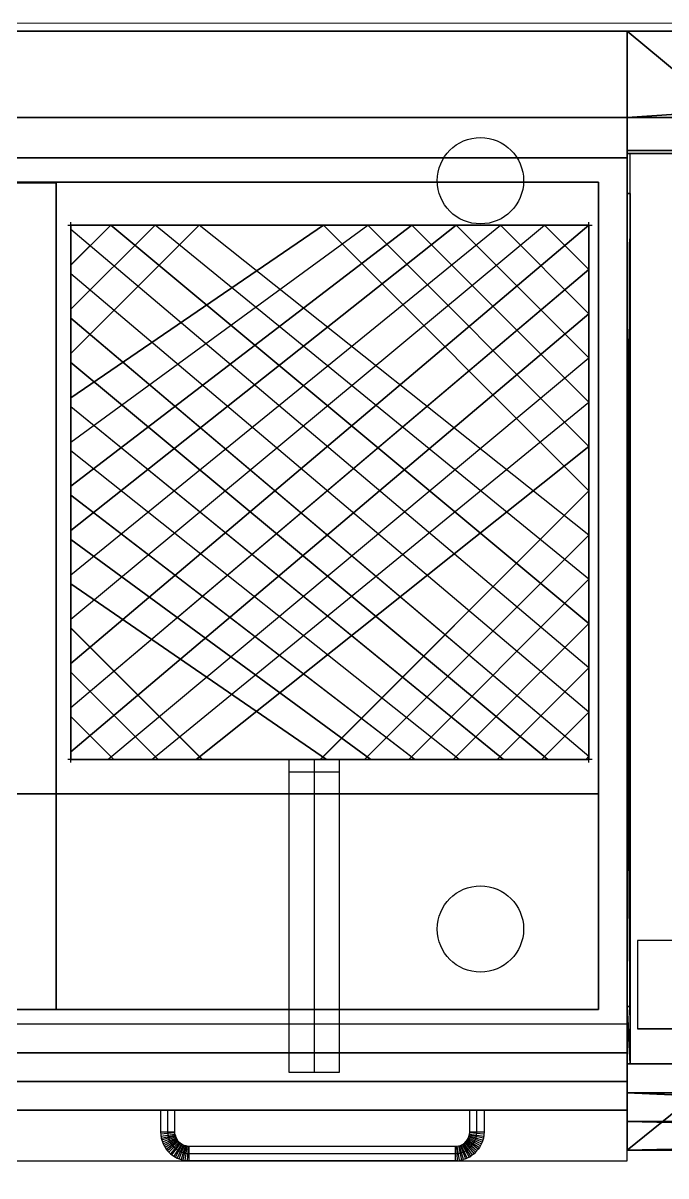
# Model space of a CAD drawing. Header units: millimetres. Extents: x -718 to 7948, y 6082 to 9415.
# Drawn here: x 5803.9 to 5844.1, y 7686.4 to 7758.5 of the extents above; entities that cross this region are included whole.
import ezdxf

# ---------------------------------------------------------------- set-up
doc = ezdxf.new("R2010")
doc.units = ezdxf.units.MM
doc.linetypes.add('DASHED', pattern=[19.05, 12.7, -6.35])
doc.layers.add('BYT_ALÇIPAN', color=20, linetype='Continuous', lineweight=13)
for name, color, linetype in [('BYT_SERAMİK', 200, 'Continuous'), ('dograma', 124, 'Continuous'), ('TARAMA', 252, 'Continuous'), ('ZZCAD_2D_FIG', 7, 'Continuous'), ('ZZCAD_3D_FIG', 7, 'Continuous'), ('ZZCAD_CONTOUR', 4, 'Continuous'), ('ZZCAD_VOLUME', 1, 'Continuous')]:
    doc.layers.add(name, color=color, linetype=linetype)
doc.layers.get('TARAMA').off()

# ---------------------------------------------------------------- blocks, each defined once
blk = doc.blocks.new('A$C20177BDF')
at = {"layer": 'ZZCAD_2D_FIG', "color": 0}
for p, q in [((0, 70.65), (80, 70.65)), ((80, 70.65), (80, 3.146)), ((80, 65.252), (0, 65.252)), ((0, 62.727), (80, 62.727)), ((78.201, 61.201), (1.799, 61.201)), ((35.598, 61.159), (44.275, 61.159)), ((44.275, 61.159), (44.275, 9.449)), ((78.201, 9.449), (78.201, 61.201)), ((45.005, 58.512), (77.801, 58.512)), ((45.198, 24.899), (45.198, 58.705)), ((77.608, 58.512), (45.198, 31.102)), ((66.534, 58.512), (45.198, 42.176)), ((50.46, 58.512), (45.198, 53.25)), ((69.299, 58.512), (45.198, 39.406)), ((53.225, 58.512), (45.198, 50.48)), ((45.198, 56.02), (47.69, 58.512)), ((45.198, 44.946), (63.764, 58.512)), ((45.198, 33.872), (74.838, 58.512)), ((60.994, 58.512), (45.198, 47.715)), ((45.198, 36.642), (72.068, 58.512)), ((47.69, 58.512), (77.608, 33.594)), ((77.608, 36.364), (50.46, 58.512)), ((77.608, 39.129), (53.225, 58.512)), ((77.608, 41.898), (60.994, 58.512)), ((63.764, 58.512), (77.608, 44.668)), ((77.608, 47.438), (66.534, 58.512)), ((77.608, 50.203), (69.299, 58.512)), ((72.068, 58.512), (77.608, 52.972)), ((74.838, 58.512), (77.608, 55.742)), ((77.608, 24.899), (77.608, 58.705)), ((77.608, 30.824), (45.198, 58.234)), ((77.608, 55.742), (45.198, 28.333)), ((77.608, 28.055), (45.198, 55.464)), ((77.608, 52.972), (45.198, 25.568)), ((45.198, 52.694), (77.608, 25.29)), ((45.198, 49.925), (75.031, 25.097)), ((47.497, 25.097), (77.608, 50.203)), ((45.198, 47.16), (72.261, 25.097)), ((50.267, 25.097), (77.608, 47.438)), ((69.492, 25.097), (45.198, 44.39)), ((77.608, 44.668), (53.032, 25.097)), ((60.801, 25.097), (77.608, 41.898)), ((45.198, 41.62), (66.727, 25.097)), ((63.571, 25.097), (77.608, 39.129)), ((45.198, 38.851), (63.957, 25.097)), ((45.198, 36.086), (61.187, 25.097)), ((66.341, 25.097), (77.608, 36.364)), ((53.418, 25.097), (45.198, 33.316)), ((77.608, 33.594), (69.105, 25.097)), ((45.198, 30.546), (50.653, 25.097)), ((71.875, 25.097), (77.608, 30.824)), ((45.198, 27.777), (47.883, 25.097)), ((74.645, 25.097), (77.608, 28.055)), ((77.608, 25.29), (77.414, 25.097)), ((77.801, 25.097), (45.005, 25.097)), ((58.852, 5.52), (58.852, 25.097)), ((61.984, 25.097), (61.984, 5.52)), ((58.852, 24.31), (61.984, 24.31)), ((44.275, 22.949), (62.337, 22.949)), ((65.464, 22.949), (78.201, 22.949)), ((62.337, 9.449), (17.833, 9.449)), ((78.201, 9.449), (65.464, 9.449)), ((17.833, 8.549), (62.337, 8.549)), ((65.469, 8.549), (80, 8.549)), ((61.984, 5.52), (58.852, 5.52)), ((80, 3.146), (0, 3.146)), ((50.796, 3.146), (50.796, 1.799)), ((51.696, 1.799), (51.696, 3.146)), ((70.146, 1.733), (70.146, 3.146)), ((71.046, 3.146), (71.046, 1.799)), ((50.796, 1.799), (50.839, 1.413)), ((50.796, 1.799), (51.696, 1.799)), ((51.701, 1.733), (50.801, 1.667)), ((50.815, 1.54), (51.706, 1.667)), ((50.839, 1.413), (51.715, 1.606)), ((51.734, 1.545), (50.872, 1.291)), ((51.753, 1.484), (50.91, 1.168)), ((51.706, 1.667), (51.696, 1.799)), ((51.706, 1.667), (51.734, 1.545)), ((51.875, 1.258), (51.734, 1.545)), ((51.776, 1.423), (51.753, 1.484)), ((70.066, 1.423), (70.146, 1.733)), ((70.933, 1.168), (70.09, 1.484)), ((70.109, 1.545), (70.975, 1.291)), ((71.008, 1.413), (70.128, 1.606)), ((70.137, 1.667), (71.027, 1.54)), ((70.146, 1.799), (71.046, 1.799)), ((71.041, 1.667), (70.146, 1.733)), ((71.046, 1.799), (71.008, 1.413)), ((50.839, 1.413), (50.961, 1.05)), ((50.961, 1.05), (51.776, 1.423)), ((50.961, 1.05), (51.154, 0.721)), ((51.805, 1.366), (51.018, 0.937)), ((51.837, 1.309), (51.084, 0.824)), ((51.154, 0.721), (51.875, 1.258)), ((51.918, 1.211), (51.235, 0.617)), ((51.324, 0.523), (51.96, 1.163)), ((52.007, 1.116), (51.418, 0.438)), ((51.517, 0.358), (52.059, 1.079)), ((52.111, 1.041), (51.626, 0.283)), ((51.734, 0.217), (52.167, 1.008)), ((51.776, 1.423), (51.805, 1.366)), ((51.805, 1.366), (51.837, 1.309)), ((52.224, 0.98), (51.847, 0.16)), ((51.96, 1.163), (51.875, 1.258)), ((52.007, 1.116), (51.96, 1.163)), ((51.969, 0.113), (52.28, 0.956)), ((52.111, 1.041), (52.007, 1.116)), ((52.341, 0.933), (52.092, 0.071)), ((52.167, 1.008), (52.111, 1.041)), ((52.224, 0.98), (52.167, 1.008)), ((52.214, 0.038), (52.407, 0.919)), ((52.28, 0.956), (52.224, 0.98)), ((52.341, 0.933), (52.28, 0.956)), ((52.407, 0.919), (52.341, 0.933)), ((52.341, 0.014), (52.469, 0.909)), ((52.469, 0.909), (52.407, 0.919)), ((52.469, 0.909), (52.535, 0.9)), ((52.535, 0.9), (52.469, 0)), ((52.535, 0.9), (69.313, 0.9)), ((52.596, 0), (52.596, 0.9)), ((69.247, 0.9), (69.247, 0)), ((69.313, 0.9), (69.374, 0.909)), ((69.313, 0.9), (69.374, 0)), ((69.374, 0.909), (69.44, 0.919)), ((69.506, 0.014), (69.374, 0.909)), ((69.44, 0.919), (69.501, 0.933)), ((69.44, 0.919), (69.628, 0.038)), ((69.501, 0.933), (69.624, 0.98)), ((69.756, 0.071), (69.501, 0.933)), ((69.562, 0.956), (69.878, 0.113)), ((69.624, 0.98), (69.68, 1.008)), ((69.996, 0.16), (69.624, 0.98)), ((69.68, 1.008), (69.732, 1.041)), ((69.68, 1.008), (70.109, 0.217)), ((69.732, 1.041), (69.788, 1.079)), ((70.222, 0.283), (69.732, 1.041)), ((69.788, 1.079), (69.836, 1.116)), ((70.325, 0.358), (69.788, 1.079)), ((69.836, 1.116), (69.93, 1.211)), ((69.836, 1.116), (70.424, 0.438)), ((70.519, 0.523), (69.883, 1.163)), ((69.93, 1.211), (69.967, 1.258)), ((69.93, 1.211), (70.608, 0.617)), ((69.967, 1.258), (70.066, 1.423)), ((70.688, 0.721), (69.967, 1.258)), ((70.005, 1.309), (70.764, 0.824)), ((70.829, 0.937), (70.038, 1.366)), ((70.066, 1.423), (70.886, 1.05)), ((70.764, 0.824), (70.688, 0.721)), ((70.933, 1.168), (70.764, 0.824)), ((71.008, 1.413), (70.933, 1.168)), ((51.154, 0.721), (51.235, 0.617)), ((51.235, 0.617), (51.324, 0.523)), ((51.324, 0.523), (51.418, 0.438)), ((51.418, 0.438), (51.517, 0.358)), ((51.517, 0.358), (51.626, 0.283)), ((51.626, 0.283), (51.734, 0.217)), ((51.734, 0.217), (51.847, 0.16)), ((51.847, 0.16), (51.969, 0.113)), ((51.969, 0.113), (52.092, 0.071)), ((52.092, 0.071), (52.214, 0.038)), ((52.214, 0.038), (52.341, 0.014)), ((52.469, 0), (52.341, 0.014)), ((69.374, 0), (69.506, 0.014)), ((69.628, 0.038), (69.506, 0.014)), ((69.628, 0.038), (69.756, 0.071)), ((69.878, 0.113), (69.756, 0.071)), ((69.878, 0.113), (69.996, 0.16)), ((70.109, 0.217), (69.996, 0.16)), ((70.109, 0.217), (70.222, 0.283)), ((70.325, 0.358), (70.222, 0.283)), ((70.424, 0.438), (70.325, 0.358)), ((70.519, 0.523), (70.424, 0.438)), ((70.688, 0.721), (70.519, 0.523)), ((69.374, 0), (52.469, 0))]:
    blk.add_line(p, q, dxfattribs=at)
at = {"layer": 'ZZCAD_3D_FIG', "color": 0}
for p, q in [((80, 4.95, 72.9), (80, 70.65, 72.9)), ((80, 62.725, 76.5), (0, 62.725, 76.5)), ((45.201, 25.096, 50.276), (45.201, 58.508, 50.276)), ((45.201, 58.508, 50.276), (77.606, 58.508, 50.276)), ((45.201, 31.103, 50.276), (77.606, 58.508, 50.276)), ((45.201, 33.872, 50.276), (74.837, 58.508, 50.276)), ((45.201, 36.64, 50.276), (72.069, 58.508, 50.276)), ((45.201, 39.408, 50.276), (69.301, 58.508, 50.276)), ((45.201, 42.177, 50.276), (66.532, 58.508, 50.276)), ((45.201, 44.945, 50.276), (63.764, 58.508, 50.276)), ((45.201, 47.713, 50.276), (60.996, 58.508, 50.276)), ((45.201, 50.482, 50.276), (53.227, 58.508, 50.276)), ((45.201, 53.25, 50.276), (50.459, 58.508, 50.276)), ((45.201, 56.018, 50.276), (47.691, 58.508, 50.276)), ((77.606, 33.593, 50.276), (47.691, 58.508, 50.276)), ((77.606, 36.362, 50.276), (50.459, 58.508, 50.276)), ((77.606, 39.13, 50.276), (53.227, 58.508, 50.276)), ((77.606, 41.898, 50.276), (60.996, 58.508, 50.276)), ((77.606, 44.667, 50.276), (63.764, 58.508, 50.276)), ((77.606, 47.435, 50.276), (66.532, 58.508, 50.276)), ((77.606, 50.203, 50.276), (69.301, 58.508, 50.276)), ((77.606, 52.972, 50.276), (72.069, 58.508, 50.276)), ((77.606, 55.74, 50.276), (74.837, 58.508, 50.276)), ((77.606, 58.508, 50.276), (77.606, 25.096, 50.276)), ((77.606, 30.825, 50.276), (45.201, 58.23, 50.276)), ((45.201, 28.335, 50.276), (77.606, 55.74, 50.276)), ((77.606, 28.057, 50.276), (45.201, 55.462, 50.276)), ((45.201, 25.567, 50.276), (77.606, 52.972, 50.276)), ((77.606, 25.288, 50.276), (45.201, 52.693, 50.276)), ((75.03, 25.096, 50.276), (45.201, 49.925, 50.276)), ((47.498, 25.096, 50.276), (77.606, 50.203, 50.276)), ((72.262, 25.096, 50.276), (45.201, 47.157, 50.276)), ((50.266, 25.096, 50.276), (77.606, 47.435, 50.276)), ((69.493, 25.096, 50.276), (45.201, 44.388, 50.276)), ((53.035, 25.096, 50.276), (77.606, 44.667, 50.276)), ((60.803, 25.096, 50.276), (77.606, 41.898, 50.276)), ((66.725, 25.096, 50.276), (45.201, 41.62, 50.276)), ((63.571, 25.096, 50.276), (77.606, 39.13, 50.276)), ((63.957, 25.096, 50.276), (45.201, 38.852, 50.276)), ((61.188, 25.096, 50.276), (45.201, 36.083, 50.276)), ((66.34, 25.096, 50.276), (77.606, 36.362, 50.276)), ((53.42, 25.096, 50.276), (45.201, 33.315, 50.276)), ((69.108, 25.096, 50.276), (77.606, 33.593, 50.276)), ((50.652, 25.096, 50.276), (45.201, 30.547, 50.276)), ((71.876, 25.096, 50.276), (77.606, 30.825, 50.276)), ((47.883, 25.096, 50.276), (45.201, 27.778, 50.276)), ((74.645, 25.096, 50.276), (77.606, 28.057, 50.276)), ((77.413, 25.096, 50.276), (77.606, 25.288, 50.276)), ((77.606, 25.096, 50.276), (45.201, 25.096, 50.276)), ((60.418, 25.096, 77.681), (60.418, 5.521, 77.681)), ((0, 8.55, 76.5), (80, 8.55, 76.5)), ((51.248, 3.15, 52.075), (51.248, 1.8, 52.075)), ((70.598, 1.8, 52.075), (70.598, 3.15, 52.075)), ((52.598, 0.45, 52.075), (69.248, 0.45, 52.075))]:
    blk.add_line(p, q, dxfattribs=at)
at = {"layer": 'ZZCAD_3D_FIG', "color": 0, "extrusion": (1, 0, 0)}
for p, q in [((45.201, 58.508, 50.276), (45.201, 58.508, 69.851)), ((45.201, 58.508, 69.851), (45.201, 25.096, 69.851)), ((45.201, 25.096, 50.276), (45.201, 58.508, 50.276)), ((77.606, 58.508, 50.276), (77.606, 58.508, 69.851)), ((77.606, 58.508, 69.851), (77.606, 25.096, 69.851)), ((77.606, 25.096, 50.276), (77.606, 58.508, 50.276)), ((45.201, 25.096, 69.851), (45.201, 25.096, 50.276)), ((77.606, 25.096, 69.851), (77.606, 25.096, 50.276))]:
    blk.add_line(p, q, dxfattribs=at)
at = {"layer": 'ZZCAD_3D_FIG', "color": 0, "extrusion": (0, -1, 0)}
for p, q in [((77.606, 58.508, 69.851), (45.201, 58.508, 69.851)), ((45.201, 58.508, 69.851), (45.201, 58.508, 50.276)), ((45.201, 58.508, 50.276), (77.606, 58.508, 50.276)), ((45.201, 58.508, 50.554), (69.497, 58.508, 69.851)), ((45.201, 58.508, 53.322), (66.729, 58.508, 69.851)), ((45.201, 58.508, 56.091), (63.961, 58.508, 69.851)), ((45.201, 58.508, 58.859), (61.192, 58.508, 69.851)), ((45.201, 58.508, 61.627), (53.424, 58.508, 69.851)), ((45.201, 58.508, 64.396), (50.656, 58.508, 69.851)), ((45.201, 58.508, 67.164), (47.887, 58.508, 69.851)), ((69.301, 58.508, 50.276), (45.201, 58.508, 69.376)), ((66.532, 58.508, 50.276), (45.201, 58.508, 66.607)), ((63.764, 58.508, 50.276), (45.201, 58.508, 63.839)), ((60.996, 58.508, 50.276), (45.201, 58.508, 61.071)), ((53.227, 58.508, 50.276), (45.201, 58.508, 58.302)), ((50.459, 58.508, 50.276), (45.201, 58.508, 55.534)), ((47.691, 58.508, 50.276), (45.201, 58.508, 52.766)), ((72.069, 58.508, 50.276), (47.494, 58.508, 69.851)), ((47.691, 58.508, 50.276), (72.266, 58.508, 69.851)), ((74.837, 58.508, 50.276), (50.262, 58.508, 69.851)), ((50.459, 58.508, 50.276), (75.034, 58.508, 69.851)), ((77.606, 58.508, 50.276), (53.031, 58.508, 69.851)), ((53.227, 58.508, 50.276), (77.606, 58.508, 69.654)), ((77.606, 58.508, 53.044), (60.799, 58.508, 69.851)), ((60.996, 58.508, 50.276), (77.606, 58.508, 66.886)), ((77.606, 58.508, 55.812), (63.567, 58.508, 69.851)), ((63.764, 58.508, 50.276), (77.606, 58.508, 64.117)), ((77.606, 58.508, 58.581), (66.336, 58.508, 69.851)), ((66.532, 58.508, 50.276), (77.606, 58.508, 61.349)), ((77.606, 58.508, 61.349), (69.104, 58.508, 69.851)), ((69.301, 58.508, 50.276), (77.606, 58.508, 58.581)), ((77.606, 58.508, 64.117), (71.872, 58.508, 69.851)), ((72.069, 58.508, 50.276), (77.606, 58.508, 55.812)), ((77.606, 58.508, 66.886), (74.641, 58.508, 69.851)), ((74.837, 58.508, 50.276), (77.606, 58.508, 53.044)), ((77.606, 58.508, 69.654), (77.409, 58.508, 69.851)), ((77.606, 58.508, 50.276), (77.606, 58.508, 69.851)), ((77.606, 25.096, 69.851), (45.201, 25.096, 69.851)), ((45.201, 25.096, 69.851), (45.201, 25.096, 50.276)), ((45.201, 25.096, 50.276), (77.606, 25.096, 50.276)), ((60.418, 25.096, 51.075), (60.418, 25.096, 77.681)), ((77.606, 25.096, 50.276), (77.606, 25.096, 69.851)), ((80, 6.75, 60.3), (80, 6.75, 13.5))]:
    blk.add_line(p, q, dxfattribs=at)
at = {"layer": 'ZZCAD_3D_FIG', "color": 0, "extrusion": (-1, 0, 0)}
for p, q in [((45.201, 58.508, 50.28), (45.201, 38.937, 69.851)), ((45.201, 58.508, 53.048), (45.201, 41.706, 69.851)), ((45.201, 58.508, 55.816), (45.201, 44.474, 69.851)), ((45.201, 58.508, 58.585), (45.201, 47.242, 69.851)), ((45.201, 58.508, 61.353), (45.201, 50.011, 69.851)), ((45.201, 58.508, 64.121), (45.201, 52.779, 69.851)), ((45.201, 58.508, 66.89), (45.201, 55.547, 69.851)), ((45.201, 58.508, 69.658), (45.201, 58.315, 69.851)), ((45.201, 41.509, 50.276), (45.201, 58.508, 67.275)), ((45.201, 44.277, 50.276), (45.201, 58.508, 64.507)), ((45.201, 47.045, 50.276), (45.201, 58.508, 61.739)), ((45.201, 49.814, 50.276), (45.201, 58.508, 58.97)), ((45.201, 52.582, 50.276), (45.201, 58.508, 56.202)), ((45.201, 55.35, 50.276), (45.201, 58.508, 53.434)), ((45.201, 58.119, 50.276), (45.201, 58.508, 50.665)), ((77.606, 58.508, 50.276), (77.606, 38.933, 69.851)), ((77.606, 58.508, 53.044), (77.606, 41.702, 69.851)), ((77.606, 58.508, 55.812), (77.606, 44.47, 69.851)), ((77.606, 58.508, 58.581), (77.606, 47.238, 69.851)), ((77.606, 58.508, 61.349), (77.606, 50.007, 69.851)), ((77.606, 58.508, 64.117), (77.606, 52.775, 69.851)), ((77.606, 58.508, 66.886), (77.606, 55.543, 69.851)), ((77.606, 58.508, 69.654), (77.606, 58.312, 69.851)), ((77.606, 39.13, 50.276), (77.606, 58.508, 69.654)), ((77.606, 41.898, 50.276), (77.606, 58.508, 66.886)), ((77.606, 44.667, 50.276), (77.606, 58.508, 64.117)), ((77.606, 47.435, 50.276), (77.606, 58.508, 61.349)), ((77.606, 50.203, 50.276), (77.606, 58.508, 58.581)), ((77.606, 52.972, 50.276), (77.606, 58.508, 55.812)), ((77.606, 55.74, 50.276), (77.606, 58.508, 53.044)), ((45.201, 38.74, 50.276), (45.201, 58.315, 69.851)), ((45.201, 55.744, 50.276), (45.201, 36.169, 69.851)), ((45.201, 35.972, 50.276), (45.201, 55.547, 69.851)), ((77.606, 36.362, 50.276), (77.606, 55.937, 69.851)), ((77.606, 55.74, 50.276), (77.606, 36.165, 69.851)), ((45.201, 52.976, 50.276), (45.201, 33.401, 69.851)), ((45.201, 33.204, 50.276), (45.201, 52.779, 69.851)), ((77.606, 33.593, 50.276), (77.606, 53.168, 69.851)), ((77.606, 52.972, 50.276), (77.606, 33.397, 69.851)), ((45.201, 50.207, 50.276), (45.201, 30.632, 69.851)), ((45.201, 30.436, 50.276), (45.201, 50.011, 69.851)), ((77.606, 30.825, 50.276), (77.606, 50.4, 69.851)), ((77.606, 50.203, 50.276), (77.606, 30.628, 69.851)), ((77.606, 28.057, 50.276), (77.606, 47.632, 69.851)), ((45.201, 47.439, 50.276), (45.201, 27.864, 69.851)), ((45.201, 27.667, 50.276), (45.201, 47.242, 69.851)), ((77.606, 47.435, 50.276), (77.606, 27.86, 69.851)), ((77.606, 25.288, 50.276), (77.606, 44.863, 69.851)), ((45.201, 44.671, 50.276), (45.201, 25.096, 69.851)), ((45.201, 25.096, 50.472), (45.201, 44.474, 69.851)), ((77.606, 44.667, 50.276), (77.606, 25.096, 69.847)), ((45.201, 41.902, 50.276), (45.201, 25.096, 67.082)), ((77.606, 25.096, 52.851), (77.606, 42.095, 69.851)), ((77.606, 41.898, 50.276), (77.606, 25.096, 67.078)), ((45.201, 25.096, 53.241), (45.201, 41.706, 69.851)), ((45.201, 39.134, 50.276), (45.201, 25.096, 64.314)), ((45.201, 25.096, 56.009), (45.201, 38.937, 69.851)), ((77.606, 25.096, 55.62), (77.606, 39.327, 69.851)), ((77.606, 39.13, 50.276), (77.606, 25.096, 64.31)), ((45.201, 36.366, 50.276), (45.201, 25.096, 61.546)), ((45.201, 25.096, 58.777), (45.201, 36.169, 69.851)), ((77.606, 25.096, 58.388), (77.606, 36.558, 69.851)), ((77.606, 36.362, 50.276), (77.606, 25.096, 61.542)), ((45.201, 33.597, 50.276), (45.201, 25.096, 58.777)), ((45.201, 25.096, 61.546), (45.201, 33.401, 69.851)), ((77.606, 25.096, 61.156), (77.606, 33.79, 69.851)), ((77.606, 33.593, 50.276), (77.606, 25.096, 58.773)), ((77.606, 25.096, 63.925), (77.606, 31.022, 69.851)), ((45.201, 30.829, 50.276), (45.201, 25.096, 56.009)), ((45.201, 25.096, 64.314), (45.201, 30.632, 69.851)), ((77.606, 30.825, 50.276), (77.606, 25.096, 56.005)), ((77.606, 25.096, 66.693), (77.606, 28.253, 69.851)), ((45.201, 28.061, 50.276), (45.201, 25.096, 53.241)), ((45.201, 25.096, 67.082), (45.201, 27.864, 69.851)), ((77.606, 28.057, 50.276), (77.606, 25.096, 53.237)), ((45.201, 25.292, 50.276), (45.201, 25.096, 50.472)), ((77.606, 25.096, 69.461), (77.606, 25.485, 69.851)), ((77.606, 25.288, 50.276), (77.606, 25.096, 50.468)), ((44.274, 22.961, 63.002), (44.274, 22.986, 40.504)), ((44.274, 9.454, 67.527), (44.274, 22.961, 63.002)), ((80, 4.95, 61.02), (80, 6.75, 61.02)), ((80, 6.75, 61.02), (80, 6.75, 72.982))]:
    blk.add_line(p, q, dxfattribs=at)
at = {"layer": 'ZZCAD_3D_FIG', "color": 0, "extrusion": (0, 1, 0)}
for p, q in [((69.776, 25.096, 50.276), (45.201, 25.096, 69.851)), ((67.007, 25.096, 50.276), (45.201, 25.096, 67.082)), ((64.239, 25.096, 50.276), (45.201, 25.096, 64.314)), ((61.471, 25.096, 50.276), (45.201, 25.096, 61.546)), ((53.702, 25.096, 50.276), (45.201, 25.096, 58.777)), ((50.934, 25.096, 50.276), (45.201, 25.096, 56.009)), ((48.166, 25.096, 50.276), (45.201, 25.096, 53.241)), ((45.397, 25.096, 50.276), (45.201, 25.096, 50.472)), ((45.201, 25.096, 50.472), (69.579, 25.096, 69.851)), ((45.201, 25.096, 53.241), (66.811, 25.096, 69.851)), ((45.201, 25.096, 56.009), (64.042, 25.096, 69.851)), ((45.201, 25.096, 58.777), (61.274, 25.096, 69.851)), ((45.201, 25.096, 61.546), (53.506, 25.096, 69.851)), ((45.201, 25.096, 64.314), (50.737, 25.096, 69.851)), ((45.201, 25.096, 67.082), (47.969, 25.096, 69.851)), ((47.772, 25.096, 50.276), (72.347, 25.096, 69.851)), ((72.544, 25.096, 50.276), (47.969, 25.096, 69.851)), ((50.541, 25.096, 50.276), (75.116, 25.096, 69.851)), ((75.312, 25.096, 50.276), (50.737, 25.096, 69.851)), ((53.309, 25.096, 50.276), (77.606, 25.096, 69.573)), ((77.606, 25.096, 50.751), (53.506, 25.096, 69.851)), ((61.077, 25.096, 50.276), (77.606, 25.096, 66.804)), ((77.606, 25.096, 53.519), (61.274, 25.096, 69.851)), ((63.845, 25.096, 50.276), (77.606, 25.096, 64.036)), ((77.606, 25.096, 56.287), (64.042, 25.096, 69.851)), ((66.614, 25.096, 50.276), (77.606, 25.096, 61.268)), ((77.606, 25.096, 59.056), (66.811, 25.096, 69.851)), ((69.382, 25.096, 50.276), (77.606, 25.096, 58.499)), ((77.606, 25.096, 61.824), (69.579, 25.096, 69.851)), ((72.15, 25.096, 50.276), (77.606, 25.096, 55.731)), ((77.606, 25.096, 64.592), (72.347, 25.096, 69.851)), ((74.919, 25.096, 50.276), (77.606, 25.096, 52.963)), ((77.606, 25.096, 67.361), (75.116, 25.096, 69.851))]:
    blk.add_line(p, q, dxfattribs=at)
at = {"layer": 'ZZCAD_3D_FIG', "color": 0}
for centre in [(70.82, 61.29, 13.5), (70.82, 14.49, 13.5)]:
    blk.add_circle(centre, 2.7, dxfattribs=at)
at = {"layer": 'ZZCAD_3D_FIG', "color": 0, "extrusion": (0, -1, 0)}
blk.add_circle((56.297, 68.413, -4.95), 2.604, dxfattribs=at)
at = {"layer": 'ZZCAD_3D_FIG', "color": 0}
for centre, start, end in [((52.598, 1.8, 52.075), 180, 270), ((69.248, 1.8, 52.075), 270, 0)]:
    blk.add_arc(centre, 1.35, start, end, dxfattribs=at)
for points, invisible_edges in [([(0, 3.15, 13.5), (0, 70.65, 13.5), (80, 70.65, 13.5)], 12), ([(80, 70.65, 13.5), (80, 3.15, 13.5), (0, 3.15, 13.5)], 12), ([(0, 70.65, 13.5), (0, 70.65, 79.2), (80, 70.65, 79.2)], 12), ([(80, 70.65, 79.2), (80, 70.65, 13.5), (0, 70.65, 13.5)], 12), ([(80, 70.65, 79.2), (0, 70.65, 79.2), (80, 65.25, 77.4)], 2), ([(0, 70.65, 79.2), (0, 65.25, 77.4), (80, 65.25, 77.4)], 12), ([(80, 70.65, 13.5), (80, 6.75, 61.02), (80, 6.75, 60.3)], 13), ([(80, 70.65, 13.5), (80, 6.75, 60.3), (80, 3.15, 60.3)], 13), ([(80, 70.65, 13.5), (80, 3.15, 60.3), (80, 3.15, 13.5)], 1), ([(80, 65.25, 76.5), (80, 70.65, 13.5), (80, 70.65, 79.2)], 13), ([(80, 65.25, 76.5), (80, 70.65, 79.2), (80, 65.25, 77.4)], 1), ([(0, 65.25, 76.5), (1.8, 61.2, 76.5), (78.2, 61.2, 76.5)], 13), ([(0, 65.25, 76.5), (78.2, 61.2, 76.5), (80, 65.25, 76.5)], 3), ([(80, 65.25, 77.4), (0, 65.25, 77.4), (0, 65.25, 76.5)], 12), ([(0, 65.25, 76.5), (80, 65.25, 76.5), (80, 65.25, 77.4)], 12), ([(78.2, 9.45, 76.5), (80, 3.15, 76.5), (80, 65.25, 76.5)], 13), ([(78.2, 9.45, 76.5), (80, 65.25, 76.5), (78.2, 61.2, 76.5)], 3), ([(80, 4.95, 72.9), (80, 65.25, 76.5), (80, 3.15, 76.5)], 13), ([(78.2, 22.95, 40.5), (78.2, 61.2, 40.5), (1.8, 61.2, 40.5)], 12), ([(78.2, 22.95, 40.5), (1.8, 61.2, 40.5), (1.8, 22.95, 40.5)], 1), ([(78.2, 61.2, 40.5), (1.8, 61.2, 76.5), (1.8, 61.2, 40.5)], 1), ([(1.8, 61.2, 76.5), (78.2, 61.2, 40.5), (78.2, 61.2, 76.5)], 1), ([(44.274, 61.155, 36), (35.6, 61.155, 76.5), (44.274, 61.155, 76.5)], 1), ([(44.274, 61.155, 36), (35.6, 61.155, 36), (35.6, 61.155, 76.5)], 12), ([(44.274, 61.155, 36), (44.274, 9.45, 36), (35.6, 61.155, 36)], 2), ([(44.274, 9.45, 36), (35.6, 9.45, 36), (35.6, 61.155, 36)], 12), ([(35.6, 9.45, 76.5), (44.274, 61.155, 76.5), (35.6, 61.155, 76.5)], 1), ([(35.6, 9.45, 76.5), (44.274, 9.45, 76.5), (44.274, 61.155, 76.5)], 12), ([(44.274, 61.155, 76.5), (44.274, 9.45, 76.5), (44.274, 9.45, 36)], 12), ([(44.274, 9.45, 36), (44.274, 61.155, 36), (44.274, 61.155, 76.5)], 12), ([(78.2, 61.2, 76.5), (78.2, 22.95, 40.5), (78.2, 22.95, 63)], 13), ([(78.2, 22.95, 63), (78.2, 9.45, 76.5), (78.2, 61.2, 76.5)], 13), ([(78.2, 61.2, 76.5), (78.2, 61.2, 40.5), (78.2, 22.95, 40.5)], 12), ([(78.2, 9.45, 67.5), (78.2, 22.95, 63), (1.8, 9.45, 67.5)], 2), ([(78.2, 22.95, 63), (1.8, 22.95, 63), (1.8, 9.45, 67.5)], 12), ([(78.2, 22.95, 63), (1.8, 22.95, 40.5), (1.8, 22.95, 63)], 1), ([(78.2, 22.95, 63), (78.2, 22.95, 40.5), (1.8, 22.95, 40.5)], 12), ([(78.2, 22.95, 63), (78.2, 9.45, 67.5), (78.2, 9.45, 76.5)], 12), ([(1.8, 9.45, 76.5), (0, 3.15, 76.5), (80, 3.15, 76.5)], 13), ([(1.8, 9.45, 76.5), (80, 3.15, 76.5), (78.2, 9.45, 76.5)], 3), ([(1.8, 9.45, 76.5), (78.2, 9.45, 67.5), (1.8, 9.45, 67.5)], 1), ([(78.2, 9.45, 67.5), (1.8, 9.45, 76.5), (78.2, 9.45, 76.5)], 1), ([(44.274, 9.45, 36), (44.274, 9.45, 76.5), (35.6, 9.45, 76.5)], 12), ([(35.6, 9.45, 76.5), (35.6, 9.45, 36), (44.274, 9.45, 36)], 12), ([(80, 3.15, 61.02), (0, 3.15, 61.02), (80, 6.75, 61.02)], 2), ([(80, 6.75, 61.02), (0, 3.15, 61.02), (0, 6.75, 61.02)], 1), ([(80, 6.75, 61.02), (0, 6.75, 61.02), (0, 6.75, 60.3)], 12), ([(80, 6.75, 61.02), (0, 6.75, 60.3), (80, 6.75, 60.3)], 1), ([(80, 3.15, 60.3), (0, 6.75, 60.3), (0, 3.15, 60.3)], 1), ([(0, 6.75, 60.3), (80, 3.15, 60.3), (80, 6.75, 60.3)], 1), ([(80, 6.75, 61.02), (80, 4.95, 72.9), (80, 4.95, 64.44)], 13), ([(80, 6.75, 61.02), (80, 4.95, 64.44), (80, 3.15, 64.44)], 13), ([(80, 6.75, 61.02), (80, 3.15, 64.44), (80, 3.15, 61.02)], 1), ([(80, 3.15, 72.9), (0, 3.15, 72.9), (0, 4.95, 72.9)], 12), ([(80, 3.15, 72.9), (0, 4.95, 72.9), (80, 4.95, 72.9)], 1), ([(80, 4.95, 64.44), (0, 4.95, 72.9), (0, 4.95, 64.44)], 1), ([(0, 4.95, 72.9), (80, 4.95, 64.44), (80, 4.95, 72.9)], 1), ([(80, 4.95, 64.44), (0, 3.15, 64.44), (80, 3.15, 64.44)], 1), ([(0, 3.15, 64.44), (80, 4.95, 64.44), (0, 4.95, 64.44)], 1), ([(80, 4.95, 72.9), (80, 3.15, 76.5), (80, 3.15, 72.9)], 1), ([(80, 3.15, 60.3), (0, 3.15, 60.3), (0, 3.15, 13.5)], 12), ([(0, 3.15, 13.5), (80, 3.15, 13.5), (80, 3.15, 60.3)], 12), ([(80, 3.15, 64.44), (0, 3.15, 64.44), (80, 3.15, 61.02)], 2), ([(0, 3.15, 64.44), (0, 3.15, 61.02), (80, 3.15, 61.02)], 12), ([(80, 3.15, 76.5), (0, 3.15, 72.9), (80, 3.15, 72.9)], 1), ([(80, 3.15, 76.5), (0, 3.15, 76.5), (0, 3.15, 72.9)], 12)]:
    blk.add_3dface(points, dxfattribs=dict(at, invisible_edges=invisible_edges))
at = {"layer": 'ZZCAD_CONTOUR'}
for p, q in [((80, 70.65), (0, 70.65)), ((80, 0), (80, 70.65)), ((0, 0), (80, 0))]:
    blk.add_line(p, q, dxfattribs=at)
at = {"layer": 'ZZCAD_VOLUME', "color": 0}
for p, q in [((80, 70.65), (0, 70.65)), ((80, 0), (80, 70.65)), ((0, 0), (80, 0))]:
    blk.add_line(p, q, dxfattribs=at)
for points in [[(0, 0), (80, 0), (80, 70.65), (0, 70.65)], [(0, 0, 79.2), (80, 0, 79.2), (80, 70.65, 79.2), (0, 70.65, 79.2)]]:
    blk.add_3dface(points, dxfattribs=at)
blk = doc.blocks.new('*U44')
at = {"color": 0}
mesh = blk.add_polyface(dxfattribs=at)
corners = [(-40, 60, 2), (-40, 60), (-605, 60, 2), (-605, 60)]
mesh.append_faces([[corners[k] for k in face] for face in [(0, 1, 2)]], dxfattribs={"vtx1": -1, "color": 0})
mesh.append_faces([[corners[k] for k in face] for face in [(1, 3, 2)]], dxfattribs={"vtx2": -1, "color": 0})
mesh = blk.add_polyface(dxfattribs=at)
corners = [(-605, 60, 2), (-605, 0), (-605, 0, 2), (-605, 60)]
mesh.append_faces([[corners[k] for k in face] for face in [(0, 1, 2)]], dxfattribs={"vtx0": -1, "color": 0})
mesh.append_faces([[corners[k] for k in face] for face in [(0, 3, 1)]], dxfattribs={"vtx2": -1, "color": 0})
mesh = blk.add_polyface(dxfattribs=at)
corners = [(-605, 60, 2), (-605, 0, 2), (0, 20, 2), (-40, 60, 2), (0, 0, 2)]
mesh.append_faces([[corners[k] for k in face] for face in [(0, 1, 2)]], dxfattribs={"vtx1": -1, "vtx2": -1, "color": 0})
mesh.append_faces([[corners[k] for k in face] for face in [(2, 3, 0), (1, 4, 2)]], dxfattribs={"vtx2": -1, "color": 0})
mesh = blk.add_polyface(dxfattribs=at)
corners = [(-605, 0), (-40, 60), (0, 20), (-605, 60), (0, 0)]
mesh.append_faces([[corners[k] for k in face] for face in [(0, 1, 2)]], dxfattribs={"vtx0": -1, "vtx2": -1, "color": 0})
mesh.append_faces([[corners[k] for k in face] for face in [(0, 3, 1), (2, 4, 0)]], dxfattribs={"vtx2": -1, "color": 0})
mesh = blk.add_polyface(dxfattribs=at)
corners = [(0, 20, 2), (0, 20), (-40, 60), (-40, 60, 2)]
mesh.append_faces([[corners[k] for k in face] for face in [(0, 1, 2), (2, 3, 0)]], dxfattribs={"vtx2": -1, "color": 0})
mesh = blk.add_polyface(dxfattribs=at)
corners = [(0, 0), (0, 20), (0, 20, 2), (0, 0, 2)]
mesh.append_faces([[corners[k] for k in face] for face in [(0, 1, 2), (2, 3, 0)]], dxfattribs={"vtx2": -1, "color": 0})
mesh = blk.add_polyface(dxfattribs=at)
corners = [(-605, 0), (0, 0), (0, 0, 2), (-605, 0, 2)]
mesh.append_faces([[corners[k] for k in face] for face in [(0, 1, 2), (2, 3, 0)]], dxfattribs={"vtx2": -1, "color": 0})
blk = doc.blocks.new('A$C7DAE547A')
at = {"layer": 'ZZCAD_2D_FIG', "color": 0}
for p, q in [((80, 70, -18.225), (0, 70, -18.225)), ((0, 70, -18.225), (0, 64.6, -18.225)), ((0, 70, -18.225), (80, 70, -18.225)), ((0, 64.6, -18.225), (0, 70, -18.225)), ((0, 62.525, -18.225), (0, 64.6, -18.225)), ((0, 64.6, -18.225), (80, 64.6, -18.225)), ((80, 64.6, -18.225), (0, 64.6, -18.225)), ((0, 62.525, -18.225), (0, 64.6, -18.225)), ((0, 62.349, -18.225), (0, 62.53, -18.225)), ((80, 62.53, -18.225), (0, 62.53, -18.225)), ((0, 62.349, -18.225), (0, 62.53, -18.225)), ((80, 62.53, -18.225), (0, 62.53, -18.225)), ((0, 62.349, -18.225), (0, 9.001, -18.225)), ((0, 62.349, -18.225), (0.18, 62.349, -18.225)), ((0.18, 62.349, -18.225), (0, 62.349, -18.225)), ((0, 9.001, -18.225), (0, 62.349, -18.225)), ((0, 62.349, -18.225), (80, 62.349, -18.225)), ((0, 62.349, -18.225), (80, 62.349, -18.225)), ((0.18, 9.001, -18.225), (0.18, 62.349, -18.225)), ((0.18, 9.001, -18.225), (0.18, 62.349, -18.225)), ((79.491, 13.114, -18.225), (0.653, 13.114, -18.225)), ((0.653, 13.114, -18.225), (0.653, 7.601, -18.225)), ((0, 5.4, -18.225), (0, 9.001, -18.225)), ((0, 9.001, -18.225), (0.18, 9.001, -18.225)), ((0, 9.001, -18.225), (0, 5.4, -18.225)), ((0.18, 9.001, -18.225), (0.18, 5.4, -18.225)), ((0.18, 9.001, -18.225), (0.18, 5.4, -18.225)), ((79.491, 7.601, -18.225), (0.653, 7.601, -18.225)), ((0.18, 5.4, -18.225), (0, 5.4, -18.225)), ((0, 5.4, -18.225), (0.18, 5.4, -18.225)), ((0, 0, -18.225), (0, 5.4, -18.225)), ((0, 5.4, -18.225), (0, 0, -18.225)), ((0.18, 5.4, -18.225), (79.815, 5.4, -18.225)), ((80, 0, -18.225), (0, 0, -18.225)), ((80, 0, -18.225), (0, 0, -18.225))]:
    blk.add_line(p, q, dxfattribs=at)
at = {"layer": 'ZZCAD_3D_FIG', "color": 0}
for p, q in [((0, 1.8, 4.275), (0, 70, 4.275)), ((80, 62.35, 7.875), (0, 62.35, 7.875)), ((80, 5.4, 7.875), (0, 5.4, 7.875))]:
    blk.add_line(p, q, dxfattribs=at)
at = {"layer": 'ZZCAD_3D_FIG', "color": 0, "extrusion": (1, 0, 0)}
blk.add_line((0, 3.6, -7.605), (0, 3.6, 4.357), dxfattribs=at)
at = {"layer": 'ZZCAD_3D_FIG', "color": 0, "elevation": 7.875}
blk.add_lwpolyline([(0.656, 13.116), (0.656, 7.602), (79.49, 7.602), (79.49, 13.116)], close=True, dxfattribs=at)
at = {"layer": 'ZZCAD_CONTOUR', "elevation": -18.225}
blk.add_lwpolyline([(0, 0), (80, 0), (80, 70), (0, 70)], close=True, dxfattribs=at)
at = {"layer": 'ZZCAD_VOLUME', "color": 0, "elevation": -18.225}
blk.add_lwpolyline([(0, 0), (80, 0), (80, 70), (0, 70)], close=True, dxfattribs=at)
at = {"layer": 'ZZCAD_VOLUME', "color": 0}
for points in [[(0, 0, -18.225), (80, 0, -18.225), (80, 70, -18.225), (0, 70, -18.225)], [(0, 0, 13.275), (80, 0, 13.275), (80, 70, 13.275), (0, 70, 13.275)]]:
    blk.add_3dface(points, dxfattribs=at)
at = {"layer": 'ZZCAD_3D_FIG', "color": 0, "extrusion": (1, 0, 0), "xscale": -0.09000000000000001, "yscale": 0.09000000000000001, "zscale": 0.09000000000000001}
blk.add_blockref('*U44', (5.4, 7.875, 0), dxfattribs=at)
at = {"layer": 'ZZCAD_3D_FIG', "color": 0}
mesh = blk.add_polyface(dxfattribs=at)
corners = [(0, 64.6, 8.775), (80, 70, 10.575), (0, 70, 10.575), (80, 64.6, 8.775)]
mesh.append_faces([[corners[k] for k in face] for face in [(0, 1, 2)]], dxfattribs={"vtx0": -1, "color": 0})
mesh.append_faces([[corners[k] for k in face] for face in [(0, 3, 1)]], dxfattribs={"vtx2": -1, "color": 0})
mesh = blk.add_polyface(dxfattribs=at)
corners = [(80, 70, 10.575), (80, 70, -18.225), (0, 70, -18.225), (0, 70, 10.575)]
mesh.append_faces([[corners[k] for k in face] for face in [(0, 1, 2), (2, 3, 0)]], dxfattribs={"vtx2": -1, "color": 0})
mesh = blk.add_polyface(dxfattribs=at)
corners = [(0, 70, -18.225), (80, 70, -18.225), (80, 3.6, -18.225), (0, 3.6, -18.225)]
mesh.append_faces([[corners[k] for k in face] for face in [(0, 1, 2), (2, 3, 0)]], dxfattribs={"vtx2": -1, "color": 0})
mesh = blk.add_polyface(dxfattribs=at)
corners = [(0, 70, -18.225), (0, 3.6, -7.605), (0, 1.8, 4.275), (0, 64.6, 7.875), (0, 1.8, -4.185), (0, 3.6, -18.225), (0, 70, 10.575), (0, 64.6, 8.775), (0, 0, 7.875), (0, 0, 4.275), (0, 0, -4.185), (0, 0, -7.605)]
mesh.append_faces([[corners[k] for k in face] for face in [(0, 1, 2), (2, 3, 0)]], dxfattribs={"vtx0": -1, "vtx1": -1, "vtx2": -1, "color": 0})
mesh.append_faces([[corners[k] for k in face] for face in [(1, 4, 2), (3, 6, 0), (2, 8, 3), (1, 10, 4)]], dxfattribs={"vtx0": -1, "vtx2": -1, "color": 0})
mesh.append_faces([[corners[k] for k in face] for face in [(0, 5, 1), (3, 7, 6), (2, 9, 8), (1, 11, 10)]], dxfattribs={"vtx2": -1, "color": 0})
mesh = blk.add_polyface(dxfattribs=at)
corners = [(0, 0, 7.875), (80, 0, 7.875), (80, 64.6, 7.875), (0, 64.6, 7.875)]
mesh.append_faces([[corners[k] for k in face] for face in [(0, 1, 2), (2, 3, 0)]], dxfattribs={"vtx2": -1, "color": 0})
mesh = blk.add_polyface(dxfattribs=at)
corners = [(0, 64.6, 8.775), (0, 64.6, 7.875), (80, 64.6, 8.775), (80, 64.6, 7.875)]
mesh.append_faces([[corners[k] for k in face] for face in [(0, 1, 2)]], dxfattribs={"vtx1": -1, "color": 0})
mesh.append_faces([[corners[k] for k in face] for face in [(1, 3, 2)]], dxfattribs={"vtx2": -1, "color": 0})
mesh = blk.add_polyface(dxfattribs=at)
corners = [(0, 62.53, 7.875), (0, 62.35, 7.875), (0, 62.53, 13.275), (0, 62.35, 13.275)]
mesh.append_faces([[corners[k] for k in face] for face in [(0, 1, 2)]], dxfattribs={"vtx1": -1, "color": 0})
mesh.append_faces([[corners[k] for k in face] for face in [(1, 3, 2)]], dxfattribs={"vtx2": -1, "color": 0})
mesh = blk.add_polyface(dxfattribs=at)
corners = [(0, 62.53, 13.275), (80, 62.35, 13.275), (80, 62.53, 13.275), (0, 62.35, 13.275)]
mesh.append_faces([[corners[k] for k in face] for face in [(0, 1, 2)]], dxfattribs={"vtx0": -1, "color": 0})
mesh.append_faces([[corners[k] for k in face] for face in [(0, 3, 1)]], dxfattribs={"vtx2": -1, "color": 0})
mesh = blk.add_polyface(dxfattribs=at)
corners = [(80, 62.53, 7.875), (80, 62.35, 7.875), (0, 62.35, 7.875), (0, 62.53, 7.875)]
mesh.append_faces([[corners[k] for k in face] for face in [(0, 1, 2), (2, 3, 0)]], dxfattribs={"vtx2": -1, "color": 0})
mesh = blk.add_polyface(dxfattribs=at)
corners = [(80, 62.53, 13.275), (80, 62.53, 7.875), (0, 62.53, 13.275), (0, 62.53, 7.875)]
mesh.append_faces([[corners[k] for k in face] for face in [(0, 1, 2)]], dxfattribs={"vtx1": -1, "color": 0})
mesh.append_faces([[corners[k] for k in face] for face in [(1, 3, 2)]], dxfattribs={"vtx2": -1, "color": 0})
mesh = blk.add_polyface(dxfattribs=at)
corners = [(0, 62.35, 7.875), (80, 62.35, 13.275), (0, 62.35, 13.275), (80, 62.35, 7.875)]
mesh.append_faces([[corners[k] for k in face] for face in [(0, 1, 2)]], dxfattribs={"vtx0": -1, "color": 0})
mesh.append_faces([[corners[k] for k in face] for face in [(0, 3, 1)]], dxfattribs={"vtx2": -1, "color": 0})
mesh = blk.add_polyface(dxfattribs=at)
corners = [(0, 3.6, -18.225), (80, 3.6, -18.225), (0, 3.6, -7.605), (80, 3.6, -7.605)]
mesh.append_faces([[corners[k] for k in face] for face in [(0, 1, 2)]], dxfattribs={"vtx1": -1, "color": 0})
mesh.append_faces([[corners[k] for k in face] for face in [(1, 3, 2)]], dxfattribs={"vtx2": -1, "color": 0})
mesh = blk.add_polyface(dxfattribs=at)
corners = [(0, 3.6, -7.605), (80, 0, -7.605), (0, 0, -7.605), (80, 3.6, -7.605)]
mesh.append_faces([[corners[k] for k in face] for face in [(0, 1, 2)]], dxfattribs={"vtx0": -1, "color": 0})
mesh.append_faces([[corners[k] for k in face] for face in [(0, 3, 1)]], dxfattribs={"vtx2": -1, "color": 0})
mesh = blk.add_polyface(dxfattribs=at)
corners = [(0, 1.8, -4.185), (0, 0, -4.185), (80, 1.8, -4.185), (80, 0, -4.185)]
mesh.append_faces([[corners[k] for k in face] for face in [(0, 1, 2)]], dxfattribs={"vtx1": -1, "color": 0})
mesh.append_faces([[corners[k] for k in face] for face in [(1, 3, 2)]], dxfattribs={"vtx2": -1, "color": 0})
mesh = blk.add_polyface(dxfattribs=at)
corners = [(0, 1.8, -4.185), (80, 1.8, 4.275), (0, 1.8, 4.275), (80, 1.8, -4.185)]
mesh.append_faces([[corners[k] for k in face] for face in [(0, 1, 2)]], dxfattribs={"vtx0": -1, "color": 0})
mesh.append_faces([[corners[k] for k in face] for face in [(0, 3, 1)]], dxfattribs={"vtx2": -1, "color": 0})
mesh = blk.add_polyface(dxfattribs=at)
corners = [(0, 1.8, 4.275), (80, 1.8, 4.275), (80, 0, 4.275), (0, 0, 4.275)]
mesh.append_faces([[corners[k] for k in face] for face in [(0, 1, 2), (2, 3, 0)]], dxfattribs={"vtx2": -1, "color": 0})
mesh = blk.add_polyface(dxfattribs=at)
corners = [(80, 0, 4.275), (80, 0, 7.875), (0, 0, 7.875), (0, 0, 4.275), (0, 0, -7.605), (80, 0, -7.605), (80, 0, -4.185), (0, 0, -4.185)]
mesh.append_faces([[corners[k] for k in face] for face in [(0, 1, 2), (2, 3, 0), (4, 5, 6), (6, 7, 4)]], dxfattribs={"vtx2": -1, "color": 0})
blk = doc.blocks.new('A$C3AD61F21')
at = {"layer": 'TARAMA', "color": 0}
for name, p in [('A$C20177BDF', (46.515, 3.368)), ('A$C7DAE547A', (126.516, 4.018))]:
    blk.add_blockref(name, p, dxfattribs=at)

msp = doc.modelspace()

# ---------------------------------------------------------------- linework, layer by layer
at = {"layer": 'BYT_ALÇIPAN'}
msp.add_line((5721.208, 7758.532), (6211.208, 7758.532), dxfattribs=at)
at = {"layer": 'BYT_SERAMİK'}
msp.add_line((5721.208, 7758.032), (6210.708, 7758.032), dxfattribs=at)
at = {"layer": 'dograma', "color": 4, "linetype": 'DASHED', "ltscale": 0.2}
msp.add_lwpolyline([(5721.708, 7758.032), (6007.708, 7758.032), (6007.708, 7658.032), (5721.708, 7658.032)], close=True, dxfattribs=at)

# ---------------------------------------------------------------- block references
at = {"layer": 'TARAMA', "color": 0}
msp.add_blockref('A$C3AD61F21', (5715.196, 7684.014), dxfattribs=at)

doc.saveas('drawing.dxf')
